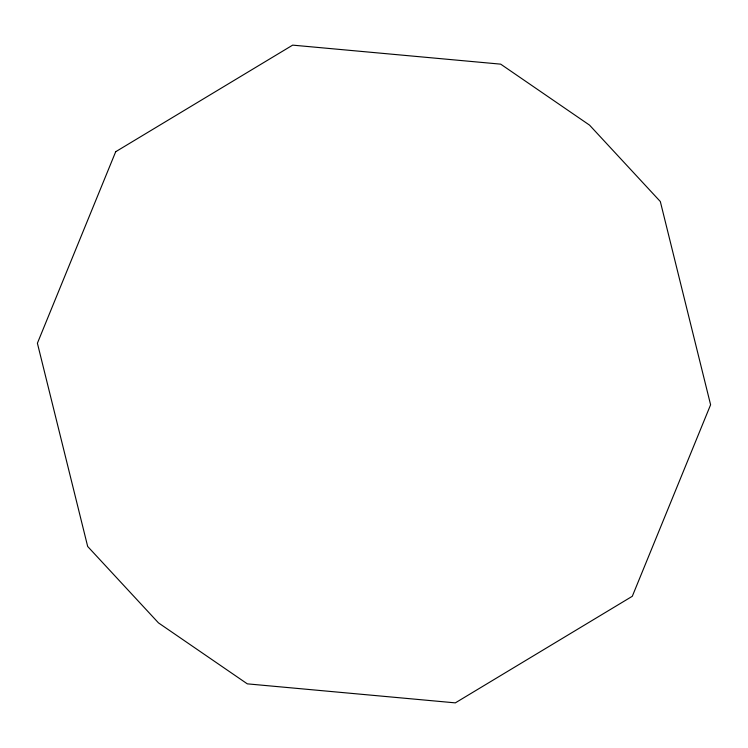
<?xml version="1.0" encoding="UTF-8"?>
<svg xmlns="http://www.w3.org/2000/svg" width="748" height="748" viewBox="0 0 748 748"><rect width="100%" height="100%" fill="white"/><g stroke="black" fill="none" stroke-linecap="round" stroke-linejoin="round"><path stroke-width="1.12" d="M115.697 151.722L37.4 343.22L87.675 546.47L158.464 622.878L247.308 683.85L455.336 702.868L632.303 596.278L710.6 404.78L660.325 201.53L589.536 125.122L500.693 64.15L292.664 45.132L115.697 151.722"/></g></svg>
